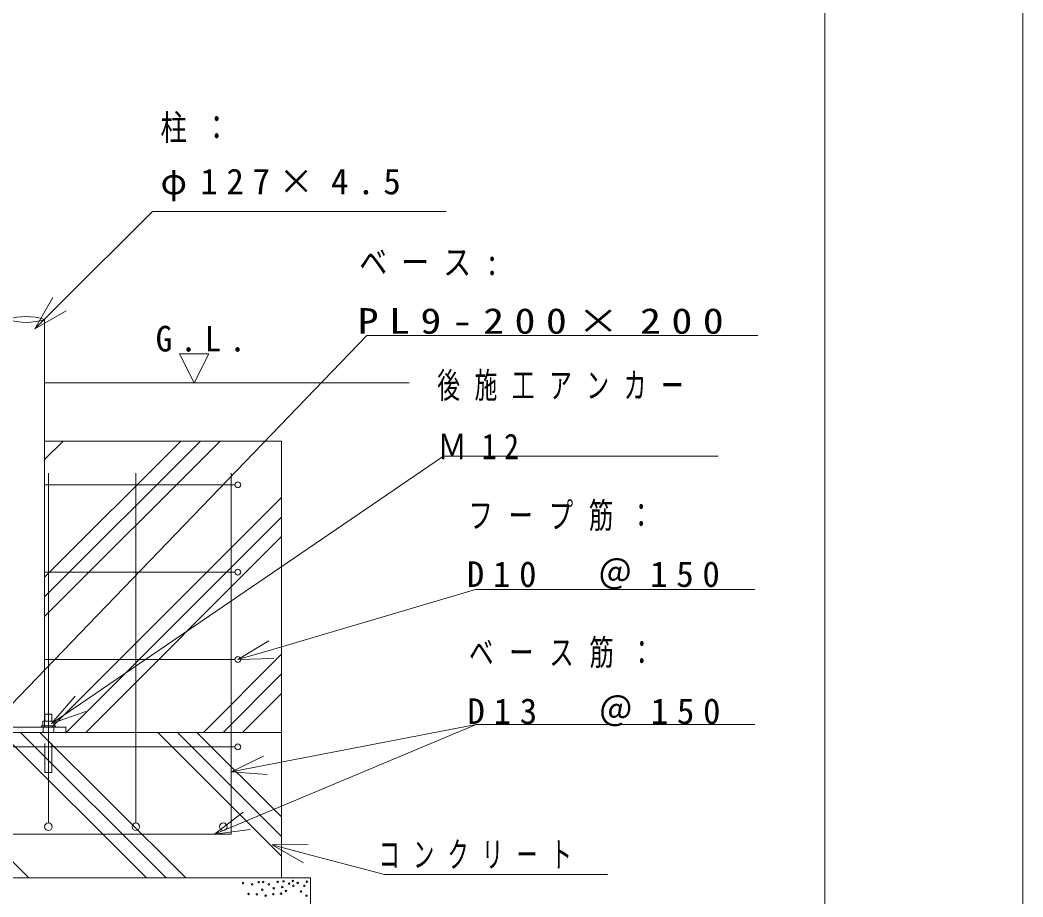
# Model space of a CAD drawing. Units: millimetres on the paper. Extents: x 0 to 420, y -594 to 297.
# Drawn here: x 333.9 to 420, y -517.1 to -441.9 of the extents above; entities that cross this region are included whole.
import ezdxf

# ---------------------------------------------------------------- set-up
doc = ezdxf.new("R2010")
doc.units = ezdxf.units.MM
doc.linetypes.add('USER1', pattern=[4.5, 2.5, -2])
for name, color, linetype, lineweight in [('0_2', 7, 'Continuous', 13), ('3D_GLINE', 7, 'Continuous', 13), ('FMT', 7, 'Continuous', 13), ('HAT', 7, 'Continuous', 13), ('TEXT', 7, 'Continuous', 13)]:
    doc.layers.add(name, color=color, linetype=linetype, lineweight=lineweight)
doc.styles.add('ＭＳ ゴシック', font='')
doc.styles.get('ＭＳ ゴシック').set_extended_font_data('MS Gothic')

msp = doc.modelspace()

# ---------------------------------------------------------------- linework, layer by layer
at = {"layer": '0_2'}
for p, q in [((336.055, -502.566), (336.055, -467.566)), ((336.055, -478.016), (356.38, -478.016)), ((356.38, -515.516), (356.38, -478.016)), ((336.38, -510.791), (336.38, -480.766)), ((343.88, -510.791), (343.88, -480.766)), ((352.055, -511.766), (352.055, -480.766)), ((352.38, -481.766), (336.055, -481.766)), ((352.38, -489.266), (336.055, -489.266)), ((352.38, -496.766), (336.055, -496.766)), ((336.08, -502.051), (336.08, -501.466)), ((336.08, -501.466), (336.68, -501.466)), ((336.38, -506.915), (336.38, -501.08)), ((336.68, -502.051), (336.68, -501.466)), ((335.78, -502.451), (336.98, -502.451)), ((335.78, -502.451), (335.78, -502.566)), ((335.905, -502.051), (335.905, -502.451)), ((335.905, -502.051), (336.855, -502.051)), ((336.38, -502.051), (336.38, -502.451)), ((336.855, -502.051), (336.855, -502.451)), ((336.98, -502.451), (336.98, -502.566)), ((256.38, -503.016), (356.38, -503.016)), ((327.88, -502.566), (337.88, -502.566)), ((335.93, -503.016), (335.93, -502.566)), ((336.83, -503.016), (336.83, -502.566)), ((337.88, -503.016), (337.88, -502.566)), ((352.38, -504.266), (306.38, -504.266)), ((260.705, -511.766), (352.055, -511.766)), ((253.88, -515.516), (358.88, -515.516)), ((358.88, -515.516), (358.88, -525.516))]:
    msp.add_line(p, q, dxfattribs=at)
at = {"layer": '0_2', "linetype": 'USER1'}
for p, q in [((336.08, -506.466), (336.08, -503.016)), ((336.68, -506.466), (336.68, -503.016)), ((336.08, -506.466), (336.68, -506.466))]:
    msp.add_line(p, q, dxfattribs=at)
at = {"layer": '0_2'}
msp.add_lwpolyline([(0, -297), (420, -297), (420, -594), (0, -594)], close=True, dxfattribs=at)
for centre, radius in [((352.63, -481.766), 0.25), ((352.63, -489.266), 0.25), ((352.63, -496.766), 0.25), ((352.63, -504.266), 0.25), ((336.38, -511.116), 0.325), ((343.88, -511.116), 0.325), ((351.38, -511.116), 0.325)]:
    msp.add_circle(centre, radius, dxfattribs=at)
for centre, start, end in [((334.467, -472.481), 72.10108, 107.89892), ((334.467, -462.65), 252.10108, 287.89892)]:
    msp.add_arc(centre, 5.165, start, end, dxfattribs=at)
at = {"layer": '3D_GLINE'}
msp.add_line((336.055, -473.016), (367.341, -473.016), dxfattribs=at)
at = {"layer": 'FMT'}
msp.add_lwpolyline([(28, -579), (28, -322), (403, -322), (403, -579)], close=True, dxfattribs=at)
at = {"layer": 'HAT'}
for p, q in [((336.055, -489.7), (347.739, -478.016)), ((336.055, -491.384), (349.423, -478.016)), ((336.055, -493.067), (351.107, -478.016)), ((336.055, -479.597), (337.636, -478.016)), ((336.66, -502.566), (356.38, -482.845)), ((337.893, -503.016), (356.38, -484.529)), ((339.577, -503.016), (356.38, -486.213)), ((349.68, -503.016), (356.38, -496.316)), ((351.364, -503.016), (356.38, -497.999)), ((353.047, -503.016), (356.38, -499.683)), ((334.687, -515.516), (322.187, -503.016)), ((344.789, -515.516), (332.289, -503.016)), ((346.473, -515.516), (333.973, -503.016)), ((348.157, -515.516), (335.657, -503.016)), ((356.38, -513.636), (345.76, -503.016)), ((356.38, -511.952), (347.444, -503.016)), ((356.38, -510.268), (349.127, -503.016))]:
    msp.add_line(p, q, dxfattribs=at)
for centre in [(353.069, -515.963), (353.866, -516.068), (354.412, -515.88), (354.81, -515.859), (355.292, -516.068), (356.047, -515.859), (356.446, -516.299), (356.551, -515.817), (357.033, -516.005), (357.347, -515.775), (357.389, -516.194), (357.767, -515.942), (358.333, -516.194), (358.564, -515.838), (353.552, -516.886), (354.265, -516.928), (354.726, -516.529), (355.02, -517.033), (355.67, -516.907), (355.712, -516.404), (356.341, -516.865), (356.76, -516.634), (358.06, -516.676), (358.522, -517.033)]:
    msp.add_circle(centre, 0.0663, dxfattribs=at)
at = {"layer": 'TEXT'}
for p, q in [((337.334, -466.259), (345.3, -458.292)), ((345.3, -458.292), (370.515, -458.292)), ((335.212, -468.38), (336.765, -465.691)), ((335.212, -468.38), (337.334, -466.259)), ((337.902, -466.828), (335.212, -468.38)), ((333.142, -500.683), (363.693, -468.949)), ((363.693, -468.949), (397.24, -468.949)), ((347.635, -470.516), (348.885, -473.016)), ((350.135, -470.516), (347.635, -470.516)), ((348.885, -473.016), (350.135, -470.516)), ((339.13, -500.566), (370.288, -479.291)), ((370.288, -479.291), (393.849, -479.291)), ((355.508, -495.919), (373.038, -490.763)), ((373.038, -490.763), (396.988, -490.763)), ((352.63, -496.766), (355.281, -495.148)), ((352.63, -496.766), (355.508, -495.919)), ((355.735, -496.69), (352.63, -496.766)), ((336.653, -502.258), (338.677, -499.903)), ((336.653, -502.258), (339.13, -500.566)), ((339.584, -501.23), (336.653, -502.258)), ((353.387, -510.606), (373.08, -502.353)), ((355, -505.847), (373.08, -502.353)), ((373.08, -502.353), (396.988, -502.353)), ((352.055, -506.417), (354.848, -505.058)), ((352.055, -506.417), (355, -505.847)), ((355.153, -506.637), (352.055, -506.417)), ((350.62, -511.766), (353.077, -509.865)), ((350.62, -511.766), (353.387, -510.606)), ((353.698, -511.347), (350.62, -511.766)), ((355.574, -512.67), (358.68, -512.657)), ((355.574, -512.67), (358.475, -513.435)), ((358.27, -514.212), (355.574, -512.67)), ((358.475, -513.435), (365.225, -515.213)), ((365.225, -515.213), (384.364, -515.213))]:
    msp.add_line(p, q, dxfattribs=at)

# ---------------------------------------------------------------- texts
at = {"layer": 'TEXT', "char_height": 2.199, "attachment_point": 7, "style": 'ＭＳ ゴシック'}
for s, insert in [('\\T1.64;\\W0.75;柱：', (345.999, -452.417)), ('\\T1.5;φ127×4.5', (345.999, -457.417)), ('\\T1.5;\\W0.8;ベース:', (363.053, -463.83)), ('\\T1.5;\\W1.2;PL9-200×200', (362.911, -468.83)), ('\\T1.48;\\W0.95;G.L.', (345.584, -470.353)), ('\\T1.64;\\W0.65;後施工アンカー', (369.749, -474.565)), ('\\T1.5;\\W0.85;Ｍ12', (369.749, -479.565)), ('\\T1.64;\\W0.7;フープ筋：', (372.417, -485.739)), ('\\T1.5;D10\u3000＠150', (372.278, -490.739)), ('\\T1.64;\\W0.7;ベース筋：', (372.47, -497.502)), ('\\T1.5;D13\u3000＠150', (372.333, -502.502)), ('\\T1.64;\\W0.6;コンクリート', (364.731, -514.73))]:
    msp.add_mtext(s, dxfattribs=dict(at, insert=insert))

doc.saveas('drawing.dxf')
